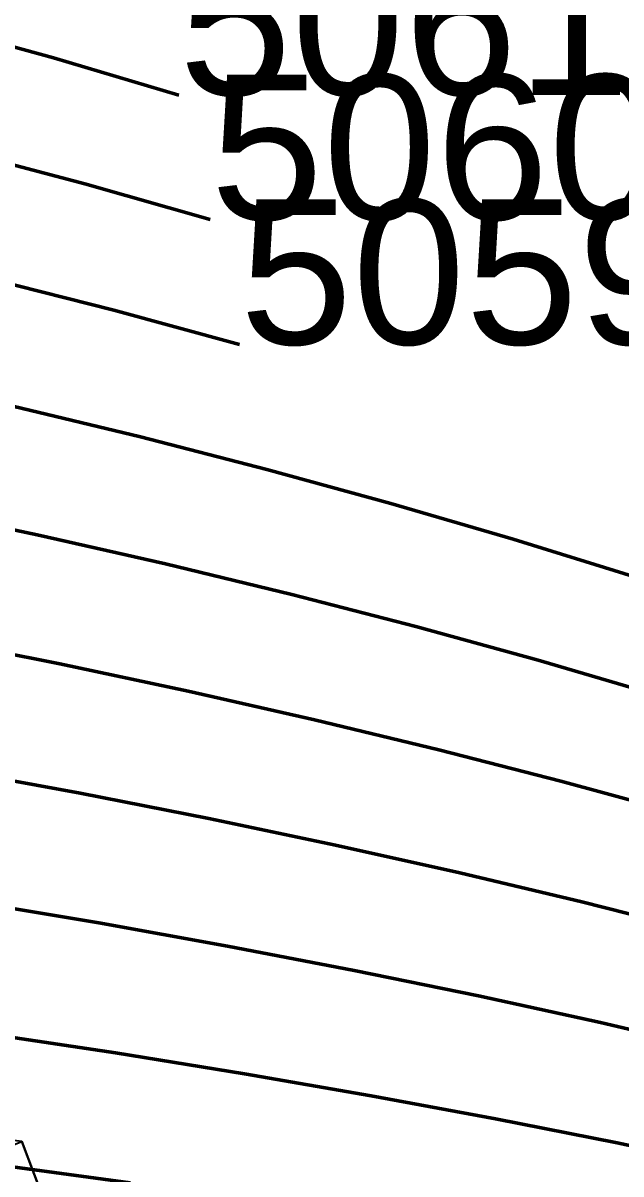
# Model space of a CAD drawing. Extents: x -25.3 to 28.3, y -25.5 to 26.5.
# Drawn here: x 17.61 to 21.73, y 6.81 to 14.74 of the extents above; entities that cross this region are included whole.
import ezdxf

# ---------------------------------------------------------------- set-up
doc = ezdxf.new("R2010")
doc.units = 0
doc.header["$MEASUREMENT"] = 0
doc.layers.add('Errors', color=12, linetype='CONTINUOUS')
doc.layers.add('TestBases', color=40, linetype='CONTINUOUS')
doc.layers.add('LowerTendons', color=150, linetype='CONTINUOUS', lineweight=50)
doc.styles.get("Standard").update_dxf_attribs({"font": 'arial.ttf', "width": 40, "oblique": 50})

msp = doc.modelspace()

# ---------------------------------------------------------------- linework, layer by layer
at = {"layer": 'LowerTendons'}
for p, q in [((16.95189, 14.74399, 26.7069), (17.82299, 14.50204, 26.26864)), ((17.82299, 14.50204, 26.26864), (18.68543, 14.24621, 25.80524)), ((17.16317, 13.86674, 27.03977), (18.03777, 13.63363, 26.5852)), ((18.03777, 13.63363, 26.5852), (18.90259, 13.38744, 26.10514)), ((17.35997, 12.98571, 27.34982), (18.23759, 12.7625, 26.87971)), ((18.23759, 12.7625, 26.87971), (19.10437, 12.52706, 26.38382)), ((17.54252, 12.10137, 27.63741), (18.42273, 11.88908, 27.15258)), ((18.42273, 11.88908, 27.15258), (19.29112, 11.6654, 26.64172)), ((19.29112, 11.6654, 26.64172), (20.14681, 11.43033, 26.10486)), ((20.14681, 11.43033, 26.10486), (20.98892, 11.18389, 25.54204)), ((16.81671, 11.40401, 28.37529), (17.71104, 11.21416, 27.9029)), ((17.71104, 11.21416, 27.9029), (18.59346, 11.01374, 27.40421)), ((20.98892, 11.18389, 25.54204), (21.8165, 10.92613, 24.95335)), ((18.59346, 11.01374, 27.40421), (19.46314, 10.80277, 26.87929)), ((19.46314, 10.80277, 26.87929), (20.3192, 10.58131, 26.32823)), ((20.3192, 10.58131, 26.32823), (21.16076, 10.34938, 25.75117)), ((16.96867, 10.5024, 28.63169), (17.86572, 10.32447, 28.1466)), ((17.86572, 10.32447, 28.1466), (18.75003, 10.13679, 27.63497)), ((21.16076, 10.34938, 25.75117), (21.98689, 10.10707, 25.14824)), ((18.75003, 10.13679, 27.63497), (19.62074, 9.93944, 27.09694)), ((19.62074, 9.93944, 27.09694), (20.47698, 9.73246, 26.53267)), ((20.47698, 9.73246, 26.53267), (21.31787, 9.51592, 25.94235)), ((17.10736, 9.59784, 28.86572), (18.00679, 9.43263, 28.36884)), ((21.31787, 9.51592, 25.94235), (22.1425, 9.28992, 25.32622)), ((18.00679, 9.43263, 28.36884), (18.89268, 9.25852, 27.84522)), ((18.89268, 9.25852, 27.84522), (19.7642, 9.0756, 27.29506)), ((19.7642, 9.0756, 27.29506), (20.62046, 8.88392, 26.71858)), ((20.62046, 8.88392, 26.71858), (21.4606, 8.68358, 26.11605)), ((17.23294, 8.6907, 29.07761), (18.13441, 8.53896, 28.5699)), ((21.4606, 8.68358, 26.11605), (22.28373, 8.47467, 25.48775)), ((18.13441, 8.53896, 28.5699), (19.02163, 8.37917, 28.03528)), ((19.02163, 8.37917, 28.03528), (19.89377, 8.21142, 27.474)), ((19.89377, 8.21142, 27.474), (20.74994, 8.03578, 26.88635)), ((20.74994, 8.03578, 26.88635), (21.5893, 7.85236, 26.27266)), ((16.84046, 7.85433, 29.54181), (18.24876, 7.64374, 28.75006)), ((21.5893, 7.85236, 26.27266), (22.41095, 7.66126, 25.63327)), ((18.24876, 7.64374, 28.75006), (19.13709, 7.49894, 28.20545)), ((19.13709, 7.49894, 28.20545), (20.00969, 7.34704, 27.6341)), ((20.00969, 7.34704, 27.6341), (20.8657, 7.18811, 27.03634)), ((20.8657, 7.18811, 27.03634), (21.70425, 7.02227, 26.41256)), ((21.70425, 7.02227, 26.41256), (22.5245, 6.84961, 25.76315)), ((17.25731, 6.89466, 29.5408), (18.35, 6.7472, 28.90956))]:
    msp.add_line(p, q, dxfattribs=at)
at = {"layer": 'TestBases'}
for points in [[(16.85746, 7.12661, 30.53518), (16.94445, 6.18066, 30.69275), (17.85858, 6.3575, 30.13326), (17.60344, 7.03295, 30.13331)], [(16.66805, 7.04653, 30.19209), (16.75406, 6.11121, 30.34789), (17.65792, 6.28606, 29.79469), (17.40565, 6.95393, 29.79473)], [(16.66805, 7.04653, 30.19209), (16.75406, 6.11121, 30.34789), (17.65792, 6.28606, 29.79469), (17.40565, 6.95393, 29.79473)], [(17.65792, 6.28606, 29.79469), (17.40565, 6.95393, 29.79473), (17.60344, 7.03295, 30.13331), (17.85858, 6.3575, 30.13326)], [(17.50743, 6.23249, 29.54075), (17.25731, 6.89466, 29.5408), (17.40565, 6.95393, 29.79473), (17.65792, 6.28606, 29.79469)]]:
    msp.add_3dface(points, dxfattribs=at)

# ---------------------------------------------------------------- texts
at = {"layer": 'Errors'}
for s, p in [('5061', (18.68543, 14.24621, 25.80524)), ('5060', (18.90259, 13.38744, 26.10514)), ('5059', (19.10437, 12.52706, 26.38382))]:
    msp.add_text(s, height=1, dxfattribs=at).set_placement(p)

doc.saveas('drawing.dxf')
